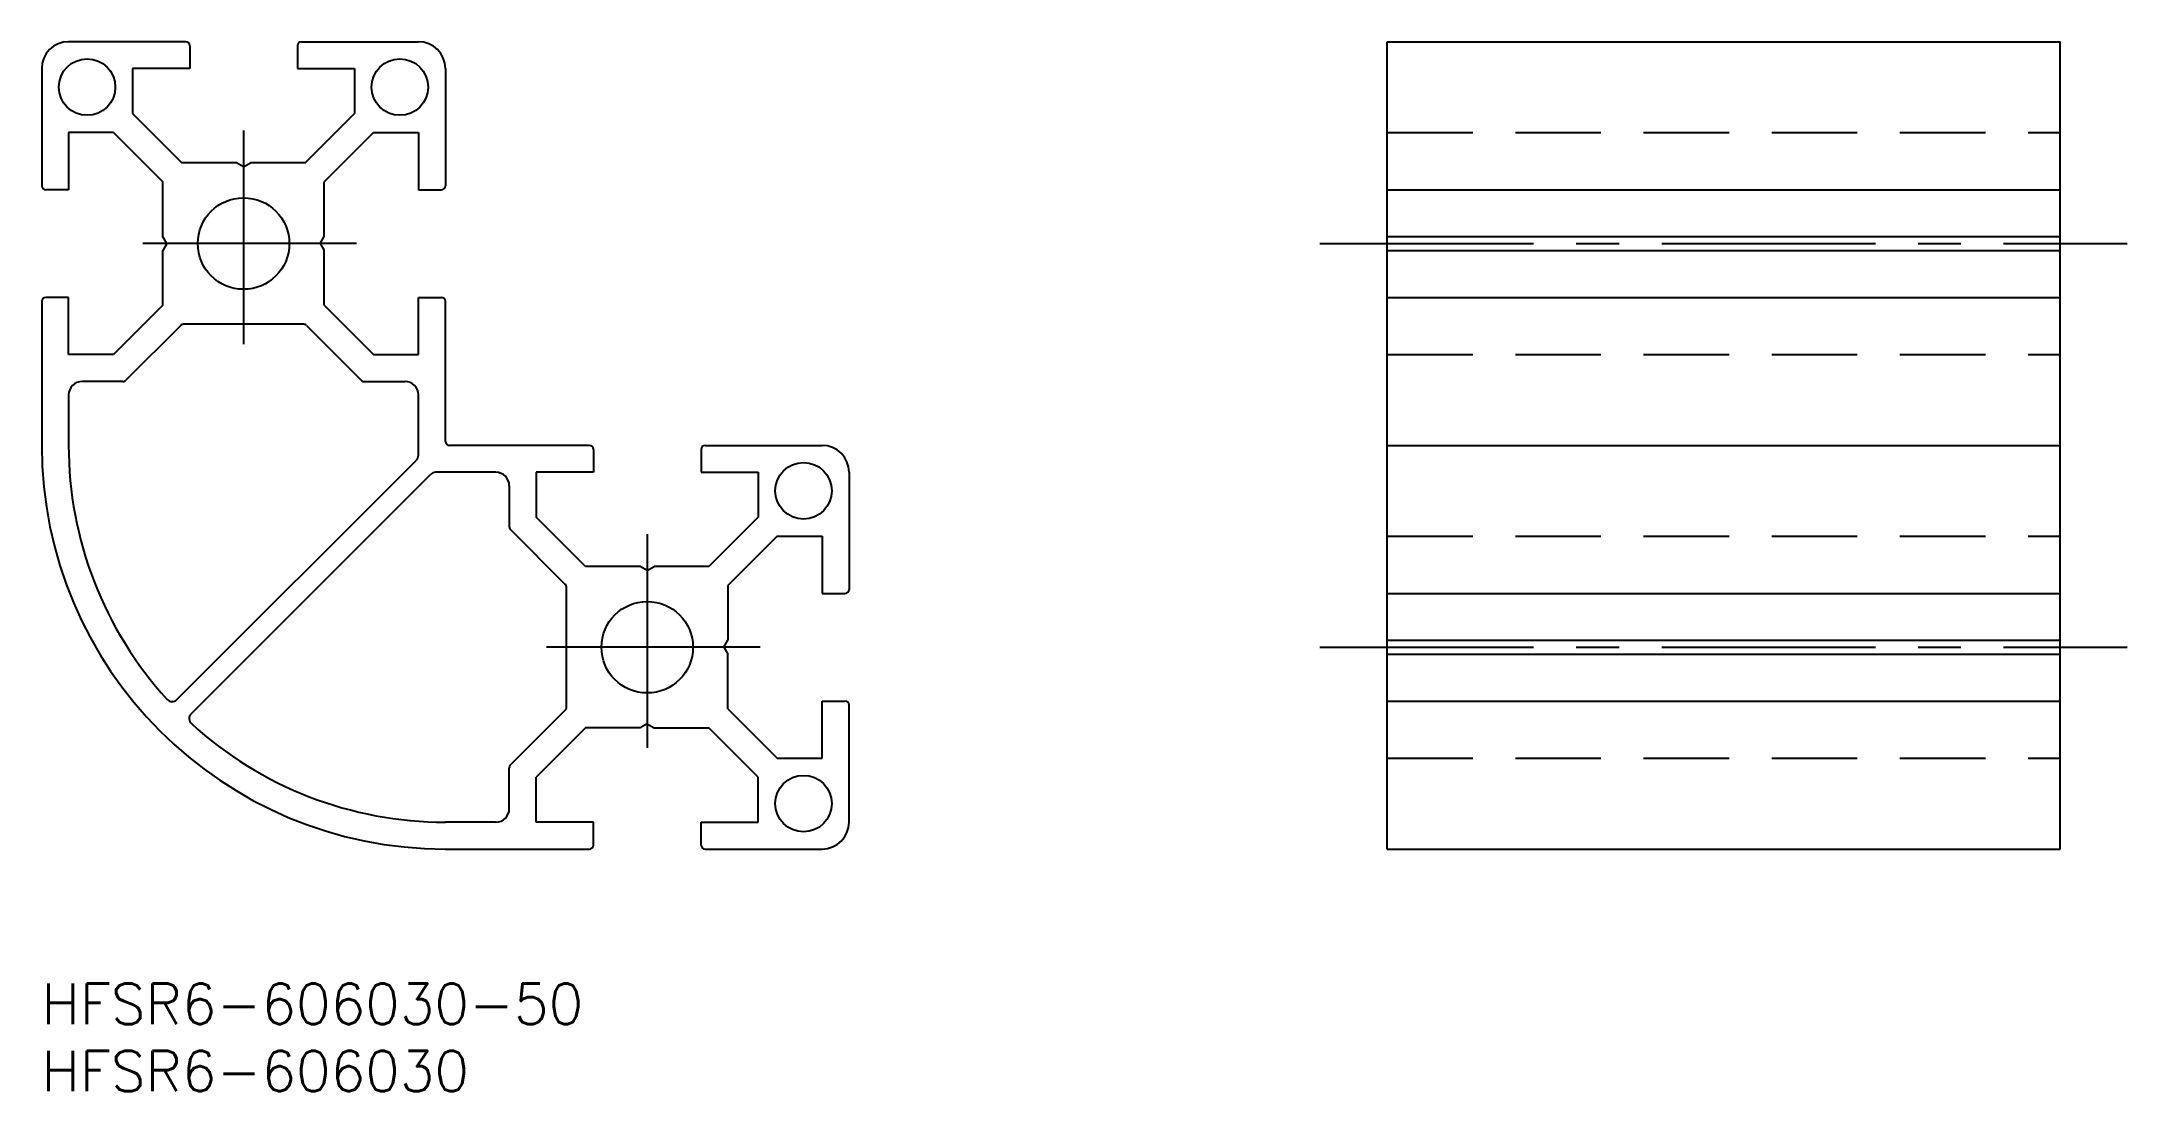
# Model space of a CAD drawing. Extents: x 0 to 155, y -8 to 70.
import ezdxf

# ---------------------------------------------------------------- set-up
doc = ezdxf.new("R2010")
doc.units = 0
doc.header["$LTSCALE"] = 0.5
doc.linetypes.add('CENTER', pattern=[50.8, 31.75, -6.35, 6.35, -6.35])
doc.linetypes.add('DASHED', pattern=[19.05, 12.7, -6.35])
for name, color, linetype in [('MSM_CENTER', 1, 'CENTER'), ('MSM_CONTINUOUS', 7, 'CONTINUOUS'), ('MSM_DASHED', 4, 'DASHED'), ('MSM_PART_NUMBER', 7, 'CONTINUOUS')]:
    doc.layers.add(name, color=color, linetype=linetype)
doc.styles.get("Standard").update_dxf_attribs({"font": 'txt.shx', "height": 3, "bigfont": 'bigfont.shx'})

# ---------------------------------------------------------------- blocks, each defined once
blk = doc.blocks.new('*U7')
at = {"layer": 'MSM_PART_NUMBER'}
blk.add_text('HFSR6-606030-50', height=3, dxfattribs=at).set_placement((0, -3))
blk = doc.blocks.new('*U8')
at = {"layer": 'MSM_PART_NUMBER'}
blk.add_text('HFSR6-606030', height=3, dxfattribs=at).set_placement((0, -8))

msp = doc.modelspace()

# ---------------------------------------------------------------- linework, layer by layer
at = {"layer": 'MSM_CENTER'}
for p, q in [((15, 63.4), (15, 46.6)), ((23.4, 55), (6.6, 55)), ((95, 55), (155, 55)), ((45, 33.4), (45, 16.6)), ((53.4, 25), (36.6, 25)), ((95, 25), (155, 25))]:
    msp.add_line(p, q, dxfattribs=at)
at = {"layer": 'MSM_CONTINUOUS'}
for p, q in [((10.7, 70), (2, 70)), ((19.3, 70), (28, 70)), ((100, 10), (100, 70)), ((100, 70), (150, 70)), ((150, 10), (150, 70)), ((11, 69.7), (11, 68)), ((19, 69.7), (19, 68)), ((0, 68), (0, 59.3)), ((11, 68), (6.75, 68)), ((6.75, 68), (6.75, 64.66)), ((19, 68), (23.25, 68)), ((23.25, 68), (23.25, 64.66)), ((30, 68), (30, 59.3)), ((6.75, 64.66), (10.41, 61)), ((19.59, 61), (23.25, 64.66)), ((2, 63.25), (2, 59)), ((5.34, 63.25), (2, 63.25)), ((5.34, 63.25), (9, 59.59)), ((24.66, 63.25), (21, 59.59)), ((24.66, 63.25), (28, 63.25)), ((28, 63.25), (28, 59)), ((14.48, 61), (10.41, 61)), ((15, 60.7), (14.48, 61)), ((15, 60.7), (15.52, 61)), ((19.59, 61), (15.52, 61)), ((2, 59), (0.3, 59)), ((9, 55.52), (9, 59.59)), ((21, 55.52), (21, 59.59)), ((28, 59), (29.7, 59)), ((100, 59), (150, 59)), ((9.3, 55), (9, 55.52)), ((9.3, 55), (9, 54.48)), ((9, 50.41), (9, 54.48)), ((20.7, 55), (21, 55.52)), ((20.7, 55), (21, 54.48)), ((21, 50.41), (21, 54.48)), ((100, 55.52), (150, 55.52)), ((100, 54.48), (150, 54.48)), ((0, 50.7), (0, 40)), ((2, 51), (0.3, 51)), ((2, 46.75), (2, 51)), ((9, 50.41), (5.34, 46.75)), ((21, 50.41), (24.66, 46.75)), ((28, 46.75), (28, 51)), ((28, 51), (29.7, 51)), ((30, 40.3), (30, 50.7)), ((100, 51), (150, 51)), ((10.33, 48.91), (6.25, 44.84)), ((19.46, 49), (10.54, 49)), ((19.67, 48.91), (23.75, 44.84)), ((5.34, 46.75), (2, 46.75)), ((24.66, 46.75), (28, 46.75)), ((2, 43.75), (2, 40)), ((6.04, 44.75), (3, 44.75)), ((23.96, 44.75), (27, 44.75)), ((28, 39.27), (28, 43.75)), ((10.04, 21.11), (27.85, 38.91)), ((40.7, 40), (30.3, 40)), ((41, 39.7), (41, 38)), ((49, 39.7), (49, 38)), ((49.3, 40), (58, 40)), ((100, 40), (150, 40)), ((11.1, 20.04), (28.91, 37.85)), ((33.75, 38), (29.27, 38)), ((41, 38), (36.75, 38)), ((36.75, 38), (36.75, 34.66)), ((49, 38), (53.25, 38)), ((53.25, 38), (53.25, 34.66)), ((60, 38), (60, 29.3)), ((34.75, 37), (34.75, 33.96)), ((40.41, 31), (36.75, 34.66)), ((53.25, 34.66), (49.59, 31)), ((38.91, 29.67), (34.84, 33.75)), ((54.66, 33.25), (51, 29.59)), ((54.66, 33.25), (58, 33.25)), ((58, 33.25), (58, 29)), ((44.48, 31), (40.41, 31)), ((45, 30.7), (44.48, 31)), ((45, 30.7), (45.52, 31)), ((49.59, 31), (45.52, 31)), ((39, 20.54), (39, 29.46)), ((51, 29.59), (51, 25.52)), ((58, 29), (59.7, 29)), ((100, 29), (150, 29)), ((50.7, 25), (51, 25.52)), ((50.7, 25), (51, 24.48)), ((100, 25.52), (150, 25.52)), ((51, 20.41), (51, 24.48)), ((100, 24.48), (150, 24.48)), ((38.91, 20.33), (34.84, 16.25)), ((51, 20.41), (54.66, 16.75)), ((58, 16.75), (58, 21)), ((58, 21), (59.7, 21)), ((60, 12), (60, 20.7)), ((100, 21), (150, 21)), ((40.41, 19), (36.75, 15.34)), ((44.48, 19), (40.41, 19)), ((45, 19.3), (44.48, 19)), ((45, 19.3), (45.52, 19)), ((45.52, 19), (49.59, 19)), ((53.25, 15.34), (49.59, 19)), ((34.75, 13), (34.75, 16.04)), ((54.66, 16.75), (58, 16.75)), ((36.75, 12), (36.75, 15.34)), ((53.25, 12), (53.25, 15.34)), ((33.75, 12), (30, 12)), ((41, 12), (36.75, 12)), ((41, 10.3), (41, 12)), ((49, 12), (53.25, 12)), ((49, 10.3), (49, 12)), ((30, 10), (40.7, 10)), ((49.3, 10), (58, 10)), ((100, 10), (150, 10))]:
    msp.add_line(p, q, dxfattribs=at)
for centre, radius in [((3.37, 66.63), 2.1), ((26.62, 66.63), 2.1), ((15, 55), 3.4), ((56.62, 36.63), 2.1), ((45, 25), 3.4), ((56.62, 13.38), 2.1)]:
    msp.add_circle(centre, radius, dxfattribs=at)
for centre, radius, start, end in [((2, 68), 2, 90, 180), ((10.7, 69.7), 0.3, 0, 90), ((19.3, 69.7), 0.3, 90, 180), ((28, 68), 2, 0, 90), ((0.3, 59.3), 0.3, 180, 270), ((29.7, 59.3), 0.3, 270, 0), ((0.3, 50.7), 0.3, 90, 180), ((29.7, 50.7), 0.3, 0, 90), ((10.54, 48.7), 0.3, 90, 135), ((19.46, 48.7), 0.3, 45, 90), ((3, 43.75), 1, 90, 180), ((6.04, 45.05), 0.3, 270, 315), ((23.96, 45.05), 0.3, 225, 270), ((27, 43.75), 1, 0, 90), ((30.3, 40.3), 0.3, 180, 270), ((30, 40), 30, 180, 270), ((30, 40), 28, 180, 222.3947), ((27.5, 39.27), 0.5, 315, 0), ((40.7, 39.7), 0.3, 0, 90), ((49.3, 39.7), 0.3, 90, 180), ((58, 38), 2, 0, 90), ((29.27, 37.5), 0.5, 90, 135), ((33.75, 37), 1, 0, 90), ((35.05, 33.96), 0.3, 180, 225), ((38.7, 29.46), 0.3, 0, 45), ((59.7, 29.3), 0.3, 270, 0), ((9.69, 21.46), 0.5, 222.3947, 315), ((38.7, 20.54), 0.3, 315, 0), ((59.7, 20.7), 0.3, 0, 90), ((11.46, 19.69), 0.5, 135, 227.6053), ((30, 40), 28, 227.6053, 270), ((35.05, 16.04), 0.3, 135, 180), ((33.75, 13), 1, 270, 0), ((58, 12), 2, 270, 360), ((40.7, 10.3), 0.3, 270, 0), ((49.3, 10.3), 0.3, 180, 270)]:
    msp.add_arc(centre, radius, start, end, dxfattribs=at)
at = {"layer": 'MSM_DASHED'}
for p, q in [((100, 63.25), (150, 63.25)), ((100, 46.75), (150, 46.75)), ((100, 33.25), (150, 33.25)), ((100, 16.75), (150, 16.75))]:
    msp.add_line(p, q, dxfattribs=at)

# ---------------------------------------------------------------- block references
at = {"layer": 'MSM_CONTINUOUS'}
for name in ['*U7', '*U8']:
    msp.add_blockref(name, (0, 0), dxfattribs=at)

doc.saveas('drawing.dxf')
